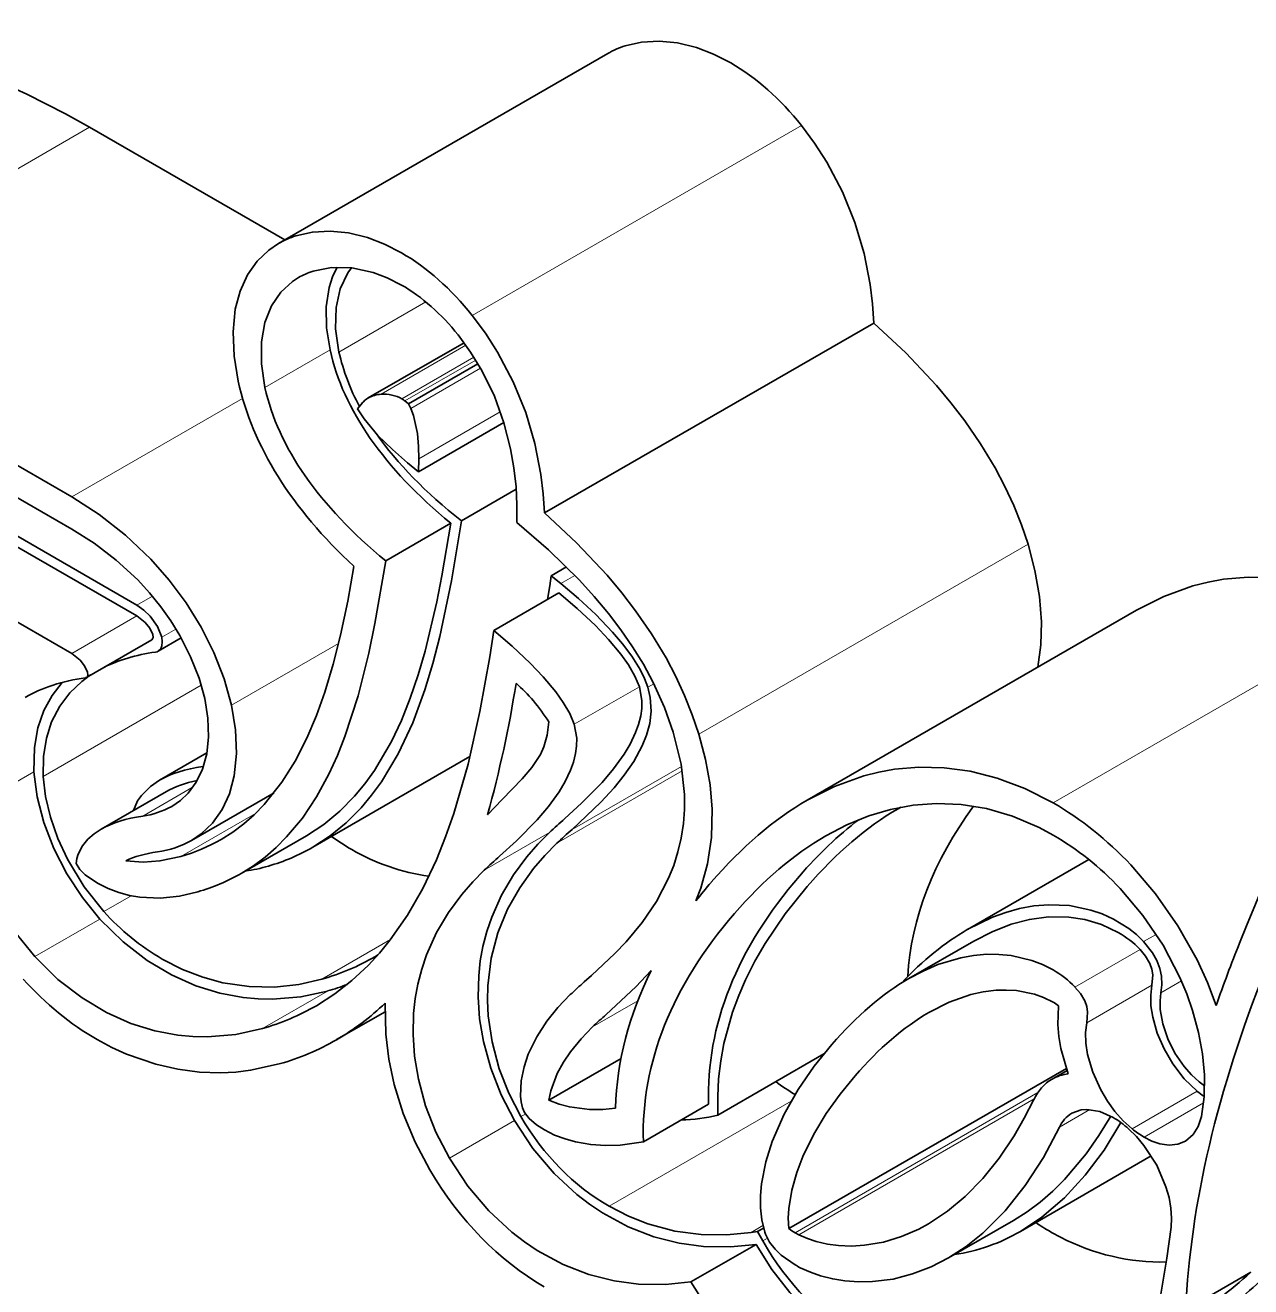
# Model space of a CAD drawing. Extents: x 155 to 1176, y 87 to 946.
# Drawn here: x 834.21 to 880.81, y 873.61 to 921.6 of the extents above; entities that cross this region are included whole.
import ezdxf

# ---------------------------------------------------------------- set-up
doc = ezdxf.new("R2010")
doc.units = 0

msp = doc.modelspace()

# ---------------------------------------------------------------- linework, layer by layer
at = {"color": 7, "lineweight": 35, "ltscale": 0.3613}
for p, q in [((843.843, 913.295), (856.359, 920.521)), ((853.961, 903.045), (866.477, 910.271)), ((863.944, 892.12), (876.46, 899.346))]:
    msp.add_line(p, q, dxfattribs=at)
at = {"color": 7, "lineweight": 13, "ltscale": 0.3613}
for p, q in [((824.14, 910.489), (836.656, 917.715)), ((851.207, 910.562), (863.723, 917.788)), ((873.297, 892.017), (885.813, 899.243))]:
    msp.add_line(p, q, dxfattribs=at)
at = {"color": 7, "lineweight": 35, "ltscale": 0.214239}
msp.add_line((836.656, 917.715), (844.077, 913.43), dxfattribs=at)
at = {"color": 7, "lineweight": 13, "ltscale": 0.095303}
msp.add_line((849.44, 911.074), (846.139, 909.168), dxfattribs=at)
at = {"color": 7, "lineweight": 35, "ltscale": 0.34174}
for p, q in [((824.14, 910.489), (835.978, 903.654)), ((824.14, 909.265), (835.978, 902.43))]:
    msp.add_line(p, q, dxfattribs=at)
at = {"color": 7, "lineweight": 35, "ltscale": 0.105052}
msp.add_line((850.895, 909.521), (847.256, 907.42), dxfattribs=at)
at = {"color": 7, "lineweight": 13, "ltscale": 0.093053}
msp.add_line((850.965, 909.424), (847.742, 907.563), dxfattribs=at)
at = {"color": 7, "lineweight": 13, "ltscale": 0.071443}
for p, q in [((843.325, 907.82), (845.799, 909.249)), ((855.089, 895.01), (857.564, 896.439)), ((832.066, 891.769), (834.541, 893.198)), ((851.666, 889.461), (854.141, 890.89)), ((834.577, 886.171), (837.052, 887.6)), ((874.575, 883.652), (877.05, 885.081)), ((876.302, 879.619), (878.776, 881.047))]:
    msp.add_line(p, q, dxfattribs=at)
at = {"color": 7, "lineweight": 13, "ltscale": 0.07906}
msp.add_line((851.273, 908.967), (848.535, 907.385), dxfattribs=at)
at = {"color": 7, "lineweight": 13, "ltscale": 0.077657}
msp.add_line((851.339, 908.862), (848.648, 907.309), dxfattribs=at)
at = {"color": 7, "lineweight": 35, "ltscale": 0.07608}
msp.add_line((851.424, 908.721), (848.789, 907.199), dxfattribs=at)
at = {"color": 7, "lineweight": 13, "ltscale": 0.076545}
msp.add_line((851.524, 908.549), (848.872, 907.018), dxfattribs=at)
at = {"color": 7, "lineweight": 13, "ltscale": 0.187549}
msp.add_line((835.978, 903.654), (842.475, 907.405), dxfattribs=at)
at = {"color": 7, "lineweight": 35, "ltscale": 0.006912}
msp.add_line((846.846, 907.001), (847.016, 907.219), dxfattribs=at)
at = {"color": 7, "lineweight": 35, "ltscale": 0.011339}
msp.add_line((847.103, 906.628), (846.846, 907.001), dxfattribs=at)
at = {"color": 7, "lineweight": 35, "ltscale": 0.004448}
msp.add_line((848.648, 907.309), (848.789, 907.199), dxfattribs=at)
at = {"color": 7, "lineweight": 35, "ltscale": 0.00499}
msp.add_line((848.789, 907.199), (848.872, 907.018), dxfattribs=at)
at = {"color": 7, "lineweight": 35, "ltscale": 0.093588}
msp.add_line((852.411, 906.485), (849.169, 904.613), dxfattribs=at)
at = {"color": 7, "lineweight": 13, "ltscale": 0.089527}
msp.add_line((852.275, 906.897), (849.174, 905.106), dxfattribs=at)
at = {"color": 7, "lineweight": 35, "ltscale": 0.341741}
for p, q in [((838.453, 899.538), (826.615, 906.373)), ((826.615, 905.964), (838.453, 899.13))]:
    msp.add_line(p, q, dxfattribs=at)
at = {"color": 7, "lineweight": 35, "ltscale": 0.012327}
msp.add_line((849.174, 905.106), (849.169, 904.613), dxfattribs=at)
at = {"color": 7, "lineweight": 35, "ltscale": 0.341739}
msp.add_line((824.14, 904.536), (835.978, 897.701), dxfattribs=at)
at = {"color": 7, "lineweight": 35, "ltscale": 0.013573}
msp.add_line((849.169, 904.613), (848.749, 904.957), dxfattribs=at)
at = {"color": 7, "lineweight": 35, "ltscale": 0.060172}
msp.add_line((852.88, 903.947), (850.796, 902.744), dxfattribs=at)
at = {"color": 7, "lineweight": 35, "ltscale": 0.071445}
for p, q in [((847.917, 901.225), (850.392, 902.653)), ((852.027, 898.576), (854.502, 900.004)), ((837.102, 891.02), (839.576, 892.449)), ((859.525, 873.795), (862, 875.224))]:
    msp.add_line(p, q, dxfattribs=at)
at = {"color": 7, "lineweight": 13, "ltscale": 0.361298}
msp.add_line((859.825, 894.632), (872.34, 901.858), dxfattribs=at)
at = {"color": 7, "lineweight": 35, "ltscale": 0.016655}
msp.add_line((854.788, 900.992), (854.211, 900.659), dxfattribs=at)
at = {"color": 7, "lineweight": 13, "ltscale": 0.015396}
msp.add_line((855.107, 900.67), (854.574, 900.362), dxfattribs=at)
at = {"color": 7, "lineweight": 35, "ltscale": 0.012996}
msp.add_line((854.153, 900.271), (854.073, 899.757), dxfattribs=at)
at = {"color": 7, "lineweight": 35, "ltscale": 0.009821}
msp.add_line((854.211, 900.659), (854.153, 900.271), dxfattribs=at)
at = {"color": 7, "lineweight": 35, "ltscale": 0.011721}
msp.add_line((854.574, 900.362), (854.211, 900.659), dxfattribs=at)
at = {"color": 7, "lineweight": 13, "ltscale": 0.017147}
msp.add_line((839.047, 899.881), (838.453, 899.538), dxfattribs=at)
at = {"color": 7, "lineweight": 13, "ltscale": 0.071444}
for p, q in [((835.978, 897.701), (838.453, 899.13)), ((843.232, 883.435), (845.707, 884.863))]:
    msp.add_line(p, q, dxfattribs=at)
at = {"color": 7, "lineweight": 35, "ltscale": 0.025079}
msp.add_line((840.139, 898.292), (839.27, 897.79), dxfattribs=at)
at = {"color": 7, "lineweight": 13, "ltscale": 0.015623}
msp.add_line((839.942, 898.63), (839.401, 898.318), dxfattribs=at)
at = {"color": 7, "lineweight": 35, "ltscale": 0.071443}
for p, q in [((836.545, 896.794), (839.02, 898.223)), ((842.424, 889.336), (844.899, 890.765)), ((867.809, 885.336), (870.283, 886.765)), ((857.714, 879.129), (860.189, 880.557)), ((869.316, 874.708), (871.791, 876.137)), ((878.335, 872.734), (880.81, 874.163))]:
    msp.add_line(p, q, dxfattribs=at)
at = {"color": 7, "lineweight": 13, "ltscale": 0.11738}
msp.add_line((842.057, 895.731), (846.124, 898.079), dxfattribs=at)
at = {"color": 7, "lineweight": 13, "ltscale": 0.173538}
msp.add_line((840.906, 896.49), (834.894, 893.02), dxfattribs=at)
at = {"color": 7, "lineweight": 13, "ltscale": 0.006546}
msp.add_line((858.116, 896.545), (857.889, 896.414), dxfattribs=at)
at = {"color": 7, "lineweight": 35, "ltscale": 0.051877}
msp.add_line((841.117, 893.918), (839.32, 892.88), dxfattribs=at)
at = {"color": 7, "lineweight": 35, "ltscale": 0.172645}
msp.add_line((851.122, 893.782), (845.141, 890.329), dxfattribs=at)
at = {"color": 7, "lineweight": 13, "ltscale": 0.000796423}
msp.add_line((840.991, 893.417), (840.964, 893.401), dxfattribs=at)
at = {"color": 7, "lineweight": 35, "ltscale": 0.000592358}
msp.add_line((840.987, 893.405), (840.964, 893.401), dxfattribs=at)
at = {"color": 7, "lineweight": 13, "ltscale": 0.137576}
msp.add_line((859.189, 893.232), (854.423, 890.481), dxfattribs=at)
at = {"color": 7, "lineweight": 13, "ltscale": 0.120037}
msp.add_line((859.161, 893.408), (855.003, 891.008), dxfattribs=at)
at = {"color": 7, "lineweight": 13, "ltscale": 0.055334}
msp.add_line((838.676, 891.518), (840.593, 892.625), dxfattribs=at)
at = {"color": 7, "lineweight": 35, "ltscale": 0.090762}
msp.add_line((840.535, 890.59), (843.679, 892.405), dxfattribs=at)
at = {"color": 7, "lineweight": 13, "ltscale": 0.081918}
msp.add_line((840.133, 889.982), (842.97, 891.62), dxfattribs=at)
at = {"color": 7, "lineweight": 35, "ltscale": 0.003055}
msp.add_line((867.398, 891.794), (867.504, 891.855), dxfattribs=at)
at = {"color": 7, "lineweight": 35, "ltscale": 0.006687}
msp.add_line((836.153, 889.709), (836.289, 889.479), dxfattribs=at)
at = {"color": 7, "lineweight": 35, "ltscale": 0.133286}
msp.add_line((874.65, 889.865), (870.033, 887.199), dxfattribs=at)
at = {"color": 7, "lineweight": 13, "ltscale": 0.030094}
msp.add_line((838.242, 888.487), (837.199, 887.885), dxfattribs=at)
at = {"color": 7, "lineweight": 13, "ltscale": 0.075282}
msp.add_line((848.102, 886.818), (845.494, 885.312), dxfattribs=at)
at = {"color": 7, "lineweight": 13, "ltscale": 0.013802}
msp.add_line((877.214, 887.018), (876.736, 886.742), dxfattribs=at)
at = {"color": 7, "lineweight": 13, "ltscale": 0.071445}
for p, q in [((874.125, 885.015), (876.6, 886.444)), ((850.337, 878.505), (852.812, 879.934))]:
    msp.add_line(p, q, dxfattribs=at)
at = {"color": 7, "lineweight": 35, "ltscale": 0.00336}
msp.add_line((847.621, 886.234), (847.505, 886.165), dxfattribs=at)
at = {"color": 7, "lineweight": 13, "ltscale": 0.022458}
msp.add_line((878.174, 885.247), (877.396, 884.798), dxfattribs=at)
at = {"color": 7, "lineweight": 13, "ltscale": 0.049681}
msp.add_line((855.781, 883.498), (857.502, 884.492), dxfattribs=at)
at = {"color": 7, "lineweight": 35, "ltscale": 0.05313}
msp.add_line((846.051, 883.013), (847.891, 884.075), dxfattribs=at)
at = {"color": 7, "lineweight": 35, "ltscale": 0.116368}
msp.add_line((864.582, 882.469), (860.551, 880.142), dxfattribs=at)
at = {"color": 7, "lineweight": 35, "ltscale": 0.079313}
msp.add_line((854.117, 880.715), (856.865, 882.301), dxfattribs=at)
at = {"color": 7, "lineweight": 35, "ltscale": 0.304567}
msp.add_line((863.25, 875.824), (873.8, 881.915), dxfattribs=at)
at = {"color": 7, "lineweight": 35, "ltscale": 0.016537}
msp.add_line((873.253, 881.51), (873.826, 881.841), dxfattribs=at)
at = {"color": 7, "lineweight": 13, "ltscale": 0.266507}
msp.add_line((863.482, 875.671), (872.714, 881.001), dxfattribs=at)
at = {"color": 7, "lineweight": 13, "ltscale": 0.199782}
msp.add_line((863.335, 880.671), (856.414, 876.675), dxfattribs=at)
at = {"color": 7, "lineweight": 13, "ltscale": 0.258485}
msp.add_line((863.622, 875.595), (872.576, 880.764), dxfattribs=at)
at = {"color": 7, "lineweight": 13, "ltscale": 0.065114}
msp.add_line((876.755, 879.302), (879.011, 880.605), dxfattribs=at)
at = {"color": 7, "lineweight": 13, "ltscale": 0.005003}
msp.add_line((853.232, 880.184), (853.059, 880.084), dxfattribs=at)
at = {"color": 7, "lineweight": 13, "ltscale": 0.033551}
msp.add_line((873.533, 879.682), (874.695, 880.353), dxfattribs=at)
at = {"color": 7, "lineweight": 35, "ltscale": 0.143659}
msp.add_line((877.026, 878.592), (872.049, 875.719), dxfattribs=at)
at = {"color": 7, "lineweight": 13, "ltscale": 0.012993}
msp.add_line((862.261, 875.938), (861.811, 875.678), dxfattribs=at)
at = {"color": 7, "lineweight": 35, "ltscale": 0.006156}
msp.add_line((862.055, 875.715), (861.811, 875.678), dxfattribs=at)
at = {"color": 7, "lineweight": 35, "ltscale": 0.006622}
msp.add_line((862.284, 875.848), (862.055, 875.715), dxfattribs=at)
at = {"color": 7, "lineweight": 35, "ltscale": 0.010185}
msp.add_line((862.255, 875.361), (862.055, 875.715), dxfattribs=at)
at = {"color": 7, "lineweight": 13, "ltscale": 0.004997}
msp.add_line((862.428, 875.461), (862.255, 875.361), dxfattribs=at)
at = {"color": 7, "lineweight": 35, "ltscale": 0.003983}
msp.add_line((863.482, 875.671), (863.622, 875.595), dxfattribs=at)
at = {"color": 7, "lineweight": 35}
for points in [[(816.503, 919.696), (817.404, 920.172), (818.34, 920.58), (819.31, 920.921), (820.058, 921.131), (820.823, 921.302), (821.603, 921.434), (822.398, 921.528), (824.026, 921.598), (825.698, 921.513), (827.406, 921.278), (829.139, 920.894), (830.223, 920.584), (831.312, 920.221), (832.789, 919.646), (834.267, 918.98), (835.742, 918.226), (836.656, 917.715)], [(857.016, 920.812), (857.647, 920.956), (858.317, 920.994), (859.017, 920.925), (859.736, 920.748), (860.387, 920.498), (861.037, 920.166)], [(863.723, 917.788), (864.227, 917.108), (864.687, 916.39), (865.282, 915.262), (865.755, 914.095), (866.104, 912.914), (866.336, 911.738), (866.426, 910.999), (866.477, 910.271)], [(844.501, 913.586), (845.132, 913.73), (845.801, 913.768), (846.501, 913.699), (847.22, 913.522), (847.871, 913.272), (848.521, 912.94)], [(842.307, 908.062), (842.149, 909.016), (842.111, 909.935), (842.199, 910.794), (842.383, 911.487), (842.662, 912.099), (843.03, 912.621), (843.474, 913.047), (843.843, 913.295)], [(845.153, 912.243), (845.859, 912.386), (846.626, 912.374), (847.439, 912.197), (847.976, 911.993), (848.521, 911.715)], [(845.799, 909.249), (845.668, 910.089), (845.656, 910.89), (845.77, 911.627), (845.899, 912.031), (846.071, 912.399)], [(846.139, 909.168), (846.01, 910.048), (846.028, 910.857), (846.187, 911.576), (846.472, 912.176), (846.612, 912.375)], [(843.325, 907.82), (843.188, 908.717), (843.188, 909.55), (843.321, 910.293), (843.573, 910.928), (843.929, 911.448), (844.372, 911.852), (844.597, 911.998)], [(851.207, 910.562), (851.711, 909.882), (852.171, 909.164), (852.766, 908.036), (853.239, 906.869), (853.589, 905.688), (853.82, 904.512), (853.91, 903.773), (853.961, 903.045)], [(866.477, 910.271), (867.691, 909.136), (868.854, 907.9), (869.407, 907.24), (869.935, 906.553), (870.539, 905.678), (871.09, 904.764), (871.464, 904.054), (871.799, 903.33), (872.091, 902.597), (872.34, 901.858)], [(850.669, 909.817), (851.145, 909.164), (851.571, 908.465), (852.048, 907.483), (852.412, 906.48), (852.668, 905.485), (852.794, 904.757), (852.872, 904.046), (852.909, 903.354), (852.909, 902.682)], [(848.872, 907.018), (848.974, 906.747), (849.12, 906.064), (849.164, 905.58), (849.174, 905.106)], [(848.749, 904.957), (848.171, 905.455), (847.623, 905.993), (847.103, 906.628)], [(835.978, 903.654), (837.017, 902.99), (838.027, 902.201), (838.988, 901.286), (839.685, 900.491), (840.324, 899.628), (840.894, 898.708), (841.384, 897.738), (841.777, 896.739), (842.057, 895.731)], [(844.899, 890.765), (845.559, 891.196), (846.172, 891.7), (846.735, 892.272), (847.126, 892.744), (847.488, 893.249), (848.133, 894.348), (848.515, 895.155), (848.853, 896.002), (849.153, 896.883), (849.419, 897.791), (849.864, 899.668), (850.056, 900.653), (850.392, 902.653)], [(845.141, 890.329), (845.802, 890.76), (846.417, 891.262), (846.987, 891.834), (847.382, 892.306), (847.752, 892.813), (848.393, 893.884), (848.943, 895.059), (849.409, 896.322), (849.711, 897.316), (849.977, 898.341), (850.419, 900.462), (850.796, 902.744)], [(852.909, 902.682), (854.11, 901.639), (855.28, 900.49), (855.846, 899.87), (856.391, 899.218), (856.86, 898.602), (857.304, 897.958), (857.716, 897.289), (858.089, 896.597), (858.517, 895.651), (858.851, 894.71)], [(853.961, 903.045), (855.176, 901.91), (856.338, 900.674), (856.891, 900.014), (857.419, 899.327), (858.023, 898.452), (858.575, 897.538), (858.948, 896.828), (859.283, 896.104), (859.575, 895.371), (859.825, 894.632)], [(835.978, 902.43), (836.83, 901.891), (837.674, 901.25), (838.49, 900.497), (838.939, 900.008), (839.365, 899.48), (839.743, 898.945), (840.089, 898.381), (840.497, 897.578), (840.819, 896.76), (841.038, 895.983)], [(872.34, 901.858), (872.604, 900.86), (872.774, 899.873), (872.847, 898.911), (872.825, 898.027), (872.719, 897.187)], [(842.424, 889.336), (842.888, 889.628), (843.33, 889.956), (843.752, 890.322), (844.151, 890.722), (844.748, 891.443), (845.283, 892.244), (845.757, 893.116), (846.078, 893.816), (846.369, 894.548), (846.869, 896.093), (847.277, 897.719), (847.508, 898.836), (847.917, 901.225)], [(841.656, 890.628), (842.099, 890.908), (842.52, 891.222), (842.918, 891.57), (843.293, 891.951), (843.973, 892.801), (844.479, 893.606), (844.924, 894.476), (845.288, 895.336), (845.607, 896.234), (845.925, 897.301), (846.199, 898.398), (846.471, 899.695), (846.708, 901.016)], [(857.889, 896.414), (857.76, 896.752), (857.589, 897.094), (857.274, 897.596), (856.919, 898.07), (856.54, 898.516), (855.903, 899.179), (855.245, 899.791), (854.574, 900.362)], [(876.46, 899.346), (877.501, 899.873), (878.608, 900.272), (879.185, 900.419), (879.778, 900.526), (880.708, 900.607), (881.67, 900.584), (882.659, 900.447), (883.689, 900.184), (884.73, 899.792), (885.813, 899.243)], [(854.502, 900.004), (855.203, 899.406), (855.888, 898.761), (856.384, 898.239), (856.855, 897.674), (857.144, 897.267), (857.394, 896.842), (857.564, 896.439)], [(839.401, 898.318), (839.239, 898.732), (838.958, 899.123), (838.716, 899.355), (838.453, 899.538)], [(838.453, 899.13), (838.769, 898.882), (838.945, 898.66), (839.057, 898.419), (839.069, 898.311), (839.053, 898.257), (839.02, 898.223)], [(839.27, 897.79), (839.361, 897.879), (839.409, 897.997), (839.423, 898.146), (839.401, 898.318)], [(845.281, 884.304), (845.977, 884.75), (846.633, 885.261), (847.248, 885.834), (847.681, 886.303), (848.091, 886.804), (848.744, 887.742), (849.328, 888.763), (849.846, 889.858), (850.193, 890.722), (850.508, 891.618), (851.05, 893.492), (851.5, 895.5), (851.87, 897.572), (852.027, 898.576)], [(852.027, 898.576), (852.728, 897.977), (853.413, 897.332), (853.909, 896.81), (854.38, 896.245), (854.669, 895.839), (854.92, 895.413), (855.089, 895.01)], [(835.978, 897.701), (836.294, 897.453), (836.47, 897.231), (836.582, 896.99), (836.594, 896.883), (836.578, 896.828), (836.545, 896.794)], [(834.894, 893.02), (834.904, 893.786), (835.014, 894.484), (835.214, 895.106), (835.524, 895.703), (835.91, 896.21), (836.357, 896.633), (836.698, 896.883)], [(835.612, 896.6), (835.233, 896.106), (834.922, 895.53), (834.693, 894.869), (834.561, 894.125), (834.541, 893.198)], [(857.564, 896.439), (857.656, 895.91), (857.651, 895.609), (857.614, 895.329), (857.531, 894.996), (857.421, 894.69), (857.215, 894.258), (856.982, 893.866), (856.583, 893.311), (856.146, 892.797), (855.366, 892.004), (854.724, 891.42)], [(855.003, 891.008), (856.101, 892.048), (856.603, 892.594), (856.989, 893.069), (857.352, 893.593), (857.674, 894.183), (857.837, 894.59), (857.957, 895.042), (858.01, 895.51), (857.979, 896.023), (857.889, 896.414)], [(841.038, 895.983), (841.157, 895.235), (841.181, 894.529), (841.11, 893.881), (840.951, 893.304), (840.712, 892.806), (840.403, 892.39), (840.108, 892.112), (839.779, 891.887)], [(842.057, 895.731), (842.208, 894.794), (842.243, 893.891), (842.155, 893.047), (841.973, 892.367), (841.698, 891.765), (841.336, 891.252), (840.898, 890.835), (840.535, 890.59)], [(854.119, 895.096), (854.062, 894.592), (853.932, 894.149), (853.799, 893.864), (853.468, 893.365), (853.102, 892.939), (852.339, 892.147), (851.788, 891.568)], [(855.089, 895.01), (855.181, 894.482), (855.177, 894.18), (855.139, 893.9), (855.056, 893.568), (854.946, 893.261), (854.74, 892.829), (854.507, 892.437), (854.108, 891.882), (853.671, 891.368), (852.891, 890.575), (852.249, 889.991)], [(858.851, 894.71), (859.146, 893.497), (859.272, 892.337), (859.274, 891.773), (859.235, 891.233), (859.152, 890.677), (859.03, 890.152), (858.869, 889.637), (858.676, 889.152), (858.214, 888.266), (857.667, 887.465), (857.058, 886.737), (856.629, 886.287), (855.736, 885.448), (855.468, 885.208)], [(859.825, 894.632), (860.081, 893.666), (860.25, 892.71), (860.329, 891.777), (860.302, 890.708), (860.153, 889.706), (859.897, 888.777), (859.713, 888.292)], [(834.541, 893.198), (834.658, 892.253), (834.912, 891.269), (835.295, 890.279), (835.792, 889.32), (836.385, 888.419), (837.052, 887.6)], [(837.199, 887.885), (836.452, 888.826), (835.816, 889.872), (835.447, 890.667), (835.166, 891.474), (834.982, 892.262), (834.894, 893.02)], [(863.944, 892.12), (864.986, 892.647), (866.092, 893.046), (866.669, 893.193), (867.263, 893.3), (868.192, 893.381), (869.154, 893.358), (870.143, 893.221), (871.173, 892.958), (872.214, 892.566), (873.297, 892.017)], [(839.32, 892.881), (838.977, 892.647), (838.629, 892.301), (838.485, 892.091), (838.327, 891.728)], [(832.066, 891.769), (832.183, 890.824), (832.437, 889.84), (832.82, 888.85), (833.317, 887.891), (833.91, 886.99), (834.577, 886.171)], [(864.649, 890.765), (865.447, 891.181), (866.285, 891.523), (867.107, 891.768), (867.968, 891.93), (868.866, 891.998), (869.794, 891.96), (870.757, 891.803), (871.751, 891.514), (872.764, 891.079), (873.297, 890.793)], [(837.102, 891.02), (836.837, 890.846), (836.595, 890.636), (836.383, 890.38), (836.22, 890.07), (836.17, 889.899), (836.153, 889.709)], [(854.141, 890.89), (853.702, 890.446), (853.287, 889.969), (852.777, 889.277), (852.325, 888.513), (851.947, 887.669), (851.763, 887.129), (851.615, 886.557), (851.515, 886.011), (851.452, 885.438), (851.431, 884.644), (851.489, 883.808), (851.634, 882.937), (851.909, 881.929), (852.303, 880.918), (852.812, 879.934)], [(853.059, 880.084), (852.595, 880.979), (852.235, 881.899), (851.959, 882.924), (851.813, 883.915), (851.784, 884.501), (851.795, 885.064), (851.928, 886.117), (852.182, 887.072), (852.554, 887.974), (853.011, 888.786), (853.536, 889.517), (853.966, 890.017), (854.423, 890.481)], [(838.033, 889.819), (838.692, 889.766), (839.329, 889.809), (840.133, 889.982)], [(876.249, 889.658), (877.193, 888.555), (878.039, 887.345), (878.766, 886.052), (879.161, 885.187), (879.494, 884.307)], [(836.289, 889.479), (836.495, 889.282), (836.956, 888.963)], [(851.666, 889.461), (851.227, 889.017), (850.812, 888.54), (850.302, 887.848), (849.851, 887.084), (849.472, 886.24), (849.288, 885.7), (849.14, 885.128), (849.04, 884.582), (848.977, 884.009), (848.956, 883.215), (849.014, 882.379), (849.159, 881.508), (849.434, 880.5), (849.828, 879.489), (850.337, 878.505)], [(836.956, 888.963), (837.358, 888.761), (837.767, 888.609), (838.177, 888.5), (838.574, 888.434), (839.341, 888.4), (840.071, 888.474), (840.77, 888.635)], [(860.551, 880.142), (860.54, 880.845), (860.575, 881.522), (860.656, 882.208), (860.777, 882.864), (861.108, 884.06), (861.341, 884.69), (861.602, 885.292), (861.956, 885.996), (862.341, 886.664), (863.108, 887.797), (863.945, 888.841)], [(875.841, 888.764), (876.706, 887.741), (877.474, 886.602), (878.114, 885.382), (878.377, 884.754), (878.6, 884.123), (878.828, 883.287), (878.978, 882.468), (879.048, 881.679), (879.033, 880.841), (878.931, 880.094)], [(876.736, 886.742), (876.459, 887.008), (876.172, 887.238), (875.587, 887.6), (875.158, 887.797), (874.735, 887.943), (873.914, 888.11), (873.13, 888.144), (872.565, 888.098), (872.022, 888), (871.495, 887.855), (870.988, 887.67), (870.032, 887.199)], [(837.052, 887.6), (837.928, 886.736), (838.845, 886.027), (839.775, 885.472), (840.7, 885.061), (841.609, 884.779), (842.492, 884.612), (843.062, 884.559), (843.618, 884.548), (844.69, 884.638), (845.707, 884.863)], [(875.767, 887.094), (875.134, 887.393), (874.504, 887.58), (873.888, 887.674), (873.125, 887.681), (872.395, 887.584), (871.699, 887.402), (870.972, 887.12), (870.283, 886.765)], [(877.05, 885.081), (877.08, 885.474), (877.048, 885.691), (876.974, 885.909), (876.81, 886.191), (876.6, 886.444)], [(877.396, 884.798), (877.433, 885.099), (877.42, 885.426), (877.356, 885.723), (877.241, 886.024), (877.076, 886.315), (876.736, 886.742)], [(834.577, 886.171), (835.453, 885.307), (836.37, 884.598), (837.3, 884.044), (838.225, 883.632), (839.134, 883.35), (840.017, 883.183), (840.587, 883.13), (841.143, 883.119), (842.216, 883.209), (843.232, 883.435)], [(845.494, 885.312), (844.615, 885.111), (843.692, 885.013), (842.727, 885.03), (841.723, 885.18), (840.966, 885.385), (840.195, 885.68), (839.414, 886.078)], [(873.292, 885.665), (872.886, 885.871), (872.484, 886.026), (871.704, 886.211), (871.231, 886.257), (870.773, 886.259), (870.27, 886.214), (869.785, 886.127), (868.916, 885.865), (868.351, 885.622), (867.809, 885.336)], [(858.016, 885.641), (857.434, 885.023), (856.301, 883.97)], [(873.292, 884.44), (872.935, 884.617), (872.583, 884.743), (871.902, 884.878), (871.507, 884.901), (871.124, 884.889), (870.638, 884.828), (870.171, 884.724), (869.344, 884.435), (868.568, 884.045)], [(874.575, 883.652), (874.605, 884.054), (874.571, 884.269), (874.495, 884.489), (874.33, 884.769), (874.125, 885.015)], [(878.776, 881.047), (878.278, 881.527), (877.841, 882.095), (877.511, 882.662), (877.255, 883.258), (877.082, 883.864), (877.016, 884.302), (877.006, 884.705), (877.05, 885.081)], [(849.596, 878.056), (849.038, 879.117), (848.585, 880.208), (848.245, 881.304), (848.038, 882.276), (847.922, 883.218), (847.899, 884.405)], [(854.935, 884.725), (854.467, 884.242), (854.038, 883.711), (853.658, 883.124), (853.34, 882.465), (853.177, 881.975), (853.07, 881.442), (853.048, 880.857), (853.071, 880.644), (853.12, 880.425), (853.197, 880.239)], [(878.848, 881.406), (878.554, 881.676), (878.277, 881.989), (877.928, 882.498), (877.651, 883.05), (877.461, 883.613), (877.366, 884.159), (877.359, 884.492), (877.396, 884.798)], [(873.872, 881.713), (873.59, 882.67), (873.509, 883.136), (873.471, 883.586), (873.503, 884.303)], [(855.781, 883.498), (855.344, 883.047), (854.944, 882.552), (854.677, 882.153), (854.441, 881.719), (854.194, 881.069), (854.117, 880.715)], [(876.302, 879.619), (875.964, 879.927), (875.646, 880.284), (875.357, 880.679), (875.103, 881.104), (874.8, 881.773), (874.605, 882.448), (874.541, 882.882), (874.531, 883.284), (874.575, 883.652)], [(843.869, 882.088), (842.781, 881.848), (842.215, 881.781), (841.634, 881.753), (840.837, 881.779), (840.016, 881.884), (839.173, 882.074), (838.065, 882.458), (837.504, 882.714), (836.94, 883.016)], [(864.88, 882.824), (864.214, 881.999), (863.603, 881.116), (863.066, 880.173), (862.613, 879.136), (862.374, 878.369), (862.211, 877.528), (862.172, 877.081), (862.172, 876.611), (862.218, 876.16), (862.333, 875.687), (862.36, 875.613)], [(865.763, 881.635), (865.197, 880.94), (864.67, 880.2), (864.197, 879.418), (863.783, 878.571), (863.548, 877.958), (863.358, 877.293), (863.241, 876.586), (863.222, 876.218), (863.25, 875.824)], [(854.117, 880.715), (854.512, 880.56), (854.901, 880.457), (855.669, 880.361), (856.169, 880.362), (856.655, 880.406)], [(868.554, 876.006), (869.278, 876.483), (869.95, 877.041), (870.627, 877.735), (871.248, 878.507), (871.812, 879.349), (872.2, 880.023), (872.56, 880.73)], [(853.197, 880.239), (853.376, 880.012), (853.653, 879.772), (853.952, 879.577)], [(871.791, 876.137), (872.311, 876.466), (872.806, 876.835), (873.281, 877.245), (873.731, 877.691), (874.554, 878.671), (875.038, 879.367), (875.485, 880.104)], [(874.003, 880.211), (874.355, 880.338), (874.579, 880.358), (875.066, 880.281), (875.574, 880.055)], [(878.931, 880.094), (878.813, 879.714), (878.625, 879.407), (878.326, 879.151)], [(852.812, 879.934), (853.517, 878.872), (854.318, 877.925), (855.184, 877.12), (855.667, 876.749), (856.156, 876.422), (857.136, 875.893), (858.118, 875.514), (859.078, 875.271), (860.007, 875.146), (861.024, 875.128), (862, 875.224)], [(853.952, 879.577), (854.334, 879.386), (854.735, 879.234), (855.131, 879.124), (855.711, 879.022), (856.274, 878.985), (856.826, 879.001), (857.714, 879.129)], [(869.316, 874.708), (869.988, 875.144), (870.619, 875.648), (871.471, 876.496), (872.238, 877.46), (872.924, 878.526), (873.533, 879.682)], [(872.049, 875.719), (872.865, 876.259), (873.731, 877.002), (874.519, 877.858), (875.23, 878.815), (875.869, 879.861)], [(876.165, 879.621), (876.466, 879.324), (876.748, 878.989), (877.234, 878.233), (877.585, 877.418), (877.701, 877.008), (877.773, 876.607), (877.799, 876.224), (877.781, 875.881)], [(878.326, 879.151), (878.034, 879.036), (877.705, 879.003), (877.347, 879.055), (877.049, 879.156), (876.755, 879.302)], [(850.337, 878.505), (851.042, 877.443), (851.843, 876.496), (852.709, 875.691), (853.193, 875.32), (853.681, 874.993), (854.661, 874.465), (855.644, 874.085), (856.603, 873.842), (857.532, 873.717), (858.55, 873.699), (859.525, 873.795)], [(861.811, 875.678), (860.884, 875.585), (859.918, 875.598), (858.916, 875.732), (857.88, 876.009), (857.151, 876.297), (856.414, 876.675)], [(863.622, 875.595), (863.959, 875.444), (864.29, 875.334), (864.717, 875.235), (865.133, 875.18), (865.633, 875.162), (866.119, 875.19), (866.846, 875.316), (867.534, 875.525), (868.185, 875.808), (868.554, 876.006)], [(877.781, 875.881), (877.62, 874.699), (877.13, 871.731)], [(862.36, 875.613), (862.513, 875.311), (862.72, 875.041), (862.96, 874.809), (863.482, 874.446)], [(862, 875.224), (862.601, 874.27), (863.281, 873.393), (864.019, 872.613), (864.715, 872), (865.429, 871.476), (866.384, 870.914)], [(863.68, 874.338), (864.065, 874.164), (864.444, 874.031), (864.913, 873.911), (865.371, 873.837), (865.904, 873.798), (866.422, 873.808), (867.207, 873.908), (867.952, 874.1), (868.658, 874.371), (869.316, 874.708)], [(859.525, 873.795), (860.126, 872.841), (860.806, 871.964), (861.544, 871.184), (862.24, 870.572), (862.954, 870.047), (863.909, 869.485)]]:
    msp.add_lwpolyline(points, dxfattribs=at)
for centre, radius, start, end in [((858.052, 917.573), 3.4, 107.7326, 119.8664), ((845.536, 910.347), 3.4, 107.7326, 119.8664), ((846.027, 909.507), 2.872, 107.7253, 119.8561), ((854.015, 910.968), 8.08, 192.8768, 208.6205), ((847.677, 906.671), 0.859, 119.3775, 140.3592), ((847.81, 906.431), 1.133, 93.4139, 119.2354), ((847.843, 906.152), 1.414, 60.712, 94.0855), ((848.046, 906.534), 0.981, 52.1442, 60.1602), ((839.132, 898.033), 0.279, 277.6845, 299.6706), ((836.493, 896.888), 0.107, 277.3445, 299.1921), ((808.871, 903.504), 44.546, 344.4576, 351.0391), ((838.276, 894.556), 3.064, 277.5005, 299.3869), ((870.125, 873.844), 23.368, 131.2263, 133.1594), ((838.229, 896.592), 6.878, 286.0648, 299.8813), ((850.971, 897.758), 8.682, 233.9117, 239.9741), ((870.359, 873.488), 23.297, 131.2346, 133.1613), ((838.765, 893.728), 3.603, 277.5322, 299.425), ((841.355, 896.92), 7.601, 286.0596, 299.8766), ((850.626, 897.109), 7.947, 239.7867, 262.3098), ((867.65, 872.415), 23.368, 131.2263, 133.1594), ((838.705, 895.813), 7.469, 286.0512, 299.8664), ((841.698, 895.613), 6.251, 278.083, 286.3501), ((874.609, 876.616), 18.926, 139.1466, 141.9091), ((844.033, 893.988), 9.16, 221.7678, 239.723), ((873.964, 883.917), 3.652, 43.7792, 60.4204), ((928.806, 867.238), 52.182, 158.1158, 160.9064), ((842.982, 894.037), 9.079, 286.064, 299.8822), ((871.489, 882.489), 3.652, 43.7774, 60.4187), ((843.02, 894.105), 9.624, 286.2083, 290.9396), ((869.066, 869.656), 20.658, 131.1644, 133.1612), ((841.251, 891.303), 9.58, 300.0649, 313.9419), ((872.117, 882.393), 2.36, 54.0185, 60.1378), ((840.668, 892.328), 9.256, 286.0807, 299.8927), ((869.637, 868.717), 20.26, 131.1643, 133.1498), ((841.147, 891.553), 9.849, 286.0479, 299.8651), ((874.059, 880.098), 1.626, 96.594, 119.7109), ((867.939, 888.307), 8.623, 233.0574, 238.8946), ((881.096, 883.88), 3.662, 230.6833, 235.7263), ((880.806, 883.798), 3.092, 230.7003, 235.4387), ((858.976, 886.744), 6.787, 271.4891, 283.4138), ((874.611, 879.2), 1.18, 121.0445, 155.9142), ((873.764, 876.975), 3.572, 47.7723, 59.5679), ((878.493, 882.279), 3.447, 230.5197, 239.7227), ((864.562, 877.572), 2.186, 233.1151, 240.4099), ((868.535, 881.71), 6.945, 278.3541, 300.3976), ((877.861, 883.805), 9.348, 235.9922, 239.992), ((877.694, 883.518), 9.017, 239.9964, 242.8253), ((865.836, 878.533), 4.716, 240.062, 242.8004), ((864.315, 892.672), 25.286, 305.5063, 311.7638), ((862.832, 894.541), 27.175, 308.1139, 311.4188)]:
    msp.add_arc(centre, radius, start, end, dxfattribs=at)
for centre, major_axis, ratio, start_param, end_param in [((860.749, 914.613), (3.885, -5.874), 0.607099, 1.714356, 2.258874), ((848.233, 907.387), (3.885, -5.874), 0.607099, 1.714356, 2.258874), ((848.219, 907.343), (3.145, -4.618), 0.616043, 1.69041, 2.234925), ((935.985, 914.011), (90.365, 3.375), 0.290415, 3.194673, 3.457353), ((944.769, 920.523), (102.645, 11.358), 0.315722, 3.175834, 3.408624), ((933.574, 912.588), (90.429, 3.381), 0.290317, 3.194643, 3.457228), ((965.091, 913.455), (119.116, 2.954), 0.23947, 3.299413, 3.421182), ((865.365, 700.554), (-28.042, -204.323), 0.118301, 3.310754, 3.583264), ((849.299, 886.226), (13.685, -9.616), 0.477375, 2.67241, 2.891342), ((846.986, 884.59), (14.115, -10.253), 0.479709, 2.683049, 2.931111), ((-782.365, -1717.483), (-1634.534, -2614.57), 0.042645, 3.120992, 3.134947), ((851.801, 884.755), (13.391, -7.225), 0.365789, 2.683001, 2.919635), ((849.452, 886.31), (10.751, -5.243), 0.390236, 2.677604, 2.884108), ((882.931, 759.887), (15.413, -133.448), 0.252589, 3.250538, 3.369733), ((877.258, 820.357), (6.274, -72.604), 0.330233, 3.294824, 3.452721), ((948.901, 881.626), (81.141, -3.65), 0.35732, 2.907659, 3.136801), ((868.381, 876.99), (0.721, -16.461), 0.768477, 2.414628, 2.68619), ((848.34, 883.943), (12.106, -6.204), 0.37041, 2.659882, 2.906572), ((871.713, 863.308), (0.259, -30.127), 0.514792, 3.508772, 3.671422), ((869.122, 862.329), (0.117, -29.675), 0.517466, 3.429544, 3.677786), ((868.747, 878.425), (0.358, -13.652), 0.805819, 2.408696, 2.682864), ((846.914, 884.958), (9.778, -4.004), 0.351046, 2.603562, 2.831046), ((965.659, 874.356), (105.449, -7.238), 0.319137, 2.906398, 3.172304), ((963.502, 872.895), (105.767, -7.271), 0.31866, 2.906789, 3.17229), ((873.455, 846.247), (0.04, -41.919), 0.37856, 3.356448, 3.521807), ((842.256, 898.417), (-1.285, -16.671), 0.738414, 5.671405, 5.943234), ((963.202, 869.313), (106.477, -12.075), 0.333867, 3.019096, 3.169067), ((870.139, 854.817), (-1.178, -31.46), 0.42611, 3.403254, 3.630736), ((947.027, 901.667), (65.493, 42.039), 0.495216, 2.533693, 2.804218), ((869.82, 859.307), (-2.219, -25.597), 0.444005, 3.442685, 3.692349), ((875.86, 877.055), (2.618, -4.448), 0.547687, 3.137046, 3.495729), ((874.405, 906.01), (-18.252, -29.178), 0.500098, 6.027828, 6.30089), ((857.611, 884.936), (2.109, -12.449), 0.794425, 5.15816, 5.701502), ((870.068, 880.718), (1.164, -10.302), 0.893226, 5.155575, 5.700033), ((877.407, 885.607), (0.057, -11.053), 0.860951, 5.862883, 6.297399)]:
    msp.add_ellipse(centre, major_axis=major_axis, ratio=ratio, start_param=start_param, end_param=end_param, dxfattribs=at)

doc.saveas('drawing.dxf')
